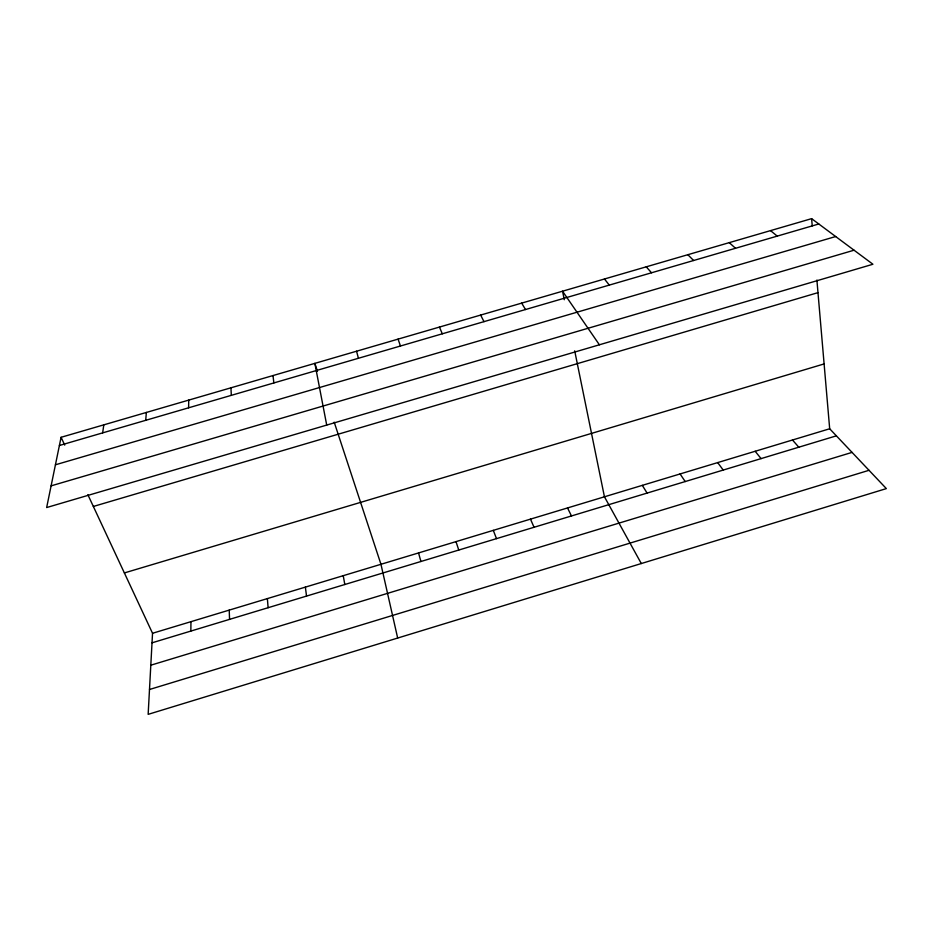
<?xml version="1.0" encoding="UTF-8"?>
<svg xmlns="http://www.w3.org/2000/svg" width="933" height="933" viewBox="0 0 933 933"><rect width="100%" height="100%" fill="white"/><g stroke="black" fill="none" stroke-linecap="round" stroke-linejoin="round"><path stroke-width="1.4" d="M190.857 631.07L190.95 621.67M188.606 407.803L188.734 400.105M87.865 494.7L152.534 633.274L148.149 714.351L886.35 488.6L829.682 428.772L816.9 280.052M145.711 420.316L146.353 412.444M102.642 432.877L103.808 424.842M61.077 437.297L46.65 507.552L872.926 264.249L811.617 218.649L61.077 437.297L64.727 445.111M150.808 665.206L852.051 452.388M149.49 689.499L869.02 470.302M152.534 633.274L829.682 428.772M152.009 642.825L836.376 435.839M124.381 572.932L824.107 363.928M93.358 506.456L817.973 292.647M55.432 464.797L835.676 236.539M51.105 485.86L854.045 250.207M59.397 445.496L818.801 223.99M770.53 230.614L777.236 236.107M729.268 242.638L735.507 248.283M687.843 254.709L693.604 260.505M646.242 266.826L651.526 272.774M792.49 440.003L798.8 447.21M755.159 451.28L761.083 458.616M604.479 278.99L609.284 285.101M717.687 462.593L723.227 470.069M599.394 344.79L562.541 291.213L564.278 299.715M680.075 473.952L685.219 481.556M642.324 485.358L647.082 493.091M521.675 303.12L525.501 309.534M641.298 563.544L604.444 496.799L574.693 350.843M480.635 315.062L483.994 321.652M567.532 507.949L571.486 515.961M530.48 519.133L534.049 527.273M439.443 327.075L442.312 333.804M493.312 530.352L496.484 538.644M398.076 339.122L400.455 346.015M455.992 541.63L458.768 550.05M317.477 371.369L314.853 363.369L326.713 425.086M334.201 422.171L380.956 564.29L397.668 638.044M418.544 552.931L420.923 561.491M356.546 351.216L358.435 358.272M343.239 575.673L344.802 584.513M305.371 587.114L306.525 596.094M272.984 375.567L273.87 382.938M811.617 218.649L812.235 225.879M267.374 598.589L268.109 607.71M230.941 387.813L231.326 395.347M229.226 610.1L229.553 619.372"/></g></svg>
